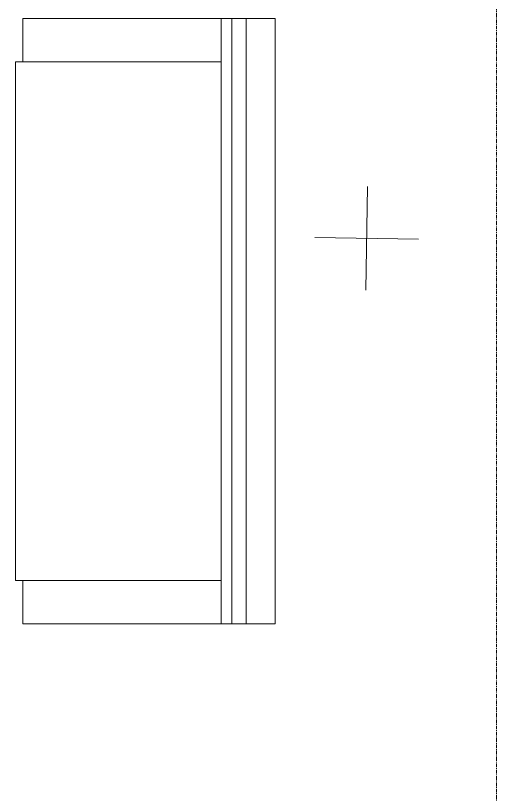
# Model space of a CAD drawing. Header units: inches. Extents: x -10205 to 13964, y -460 to 30702.
# Drawn here: x -2557.9 to -2491.2, y 10668 to 10776.1 of the extents above; entities that cross this region are included whole.
import ezdxf

# ---------------------------------------------------------------- set-up
doc = ezdxf.new("R2010")
doc.units = ezdxf.units.IN
doc.header["$MEASUREMENT"] = 0
doc.linetypes.add('Grid Line 1_2_', pattern=[0.875, 0.5, -0.125, 0.125, -0.125])
for name, color, linetype, lineweight in [('0-1', 7, 'Continuous', 5), ('0-4', 7, 'Continuous', 9), ('00base_6150001_dwg', 147, 'Continuous', 13), ('4', 147, 'Continuous', 13), ('I-FURN', 30, 'Continuous', 9), ('I-FURN-3', 7, 'Continuous', 9), ('S-GRID-1', 1, 'Grid Line 1_2_', 9)]:
    doc.layers.add(name, color=color, linetype=linetype, lineweight=lineweight)

# ---------------------------------------------------------------- blocks, each defined once
blk = doc.blocks.new('Couch-Both_Arms-Generic - 1-1352606-SITE PLAN - CAD FILE')
at = {"layer": 'I-FURN'}
for p, q in [((-42, 13.5), (42, 13.5)), ((42, 13.5), (-42, 13.5)), ((-42, 13.5), (-42, 10)), ((42, 10), (42, 13.5)), ((-42, 11.5), (42, 11.5)), ((-42, 10), (-42, -17.5)), ((-42, 10), (42, 10)), ((-36, -17.5), (-36, 10)), ((36, 10), (36, -17.5)), ((42, -17.5), (42, 10)), ((-42, -17.5), (-36, -17.5)), ((-36, -17.5), (-36, -18.5)), ((36, -18.5), (36, -17.5)), ((36, -17.5), (42, -17.5)), ((-36, -18.5), (36, -18.5))]:
    blk.add_line(p, q, dxfattribs=at)
at = {"layer": 'I-FURN-3'}
for p, q in [((42, 17.5), (-42, 17.5)), ((-42, 17.5), (-42, 13.5)), ((42, 13.5), (42, 17.5))]:
    blk.add_line(p, q, dxfattribs=at)
blk = doc.blocks.new('1750 Ox - Unit Layouts_rvt-1-SITE PLAN - CAD FILE')
at = {"layer": '0-4', "rotation": 269.9999999999991}
blk.add_blockref('Couch-Both_Arms-Generic - 1-1352606-SITE PLAN - CAD FILE', (-2539.42, 10733.68), dxfattribs=at)
blk = doc.blocks.new('00base_6150001_dwg-1748108-SITE PLAN - CAD FILE')
at = {"layer": '4'}
for p, q in [((4039357.32, 3368244.32), (4039357.32, 3368258.72)), ((4039350.12, 3368251.52), (4039364.52, 3368251.52))]:
    blk.add_line(p, q, dxfattribs=at)

msp = doc.modelspace()

# ---------------------------------------------------------------- linework, layer by layer
at = {"layer": 'S-GRID-1'}
msp.add_line((-2491.22, 9836.18), (-2491.22, 12413.74), dxfattribs=at)

# ---------------------------------------------------------------- block references
at = {"layer": '0-1'}
msp.add_blockref('1750 Ox - Unit Layouts_rvt-1-SITE PLAN - CAD FILE', (0, 0), dxfattribs=at)
at = {"layer": '00base_6150001_dwg', "rotation": 89.04760487178136}
msp.add_blockref('00base_6150001_dwg-1748108-SITE PLAN - CAD FILE', (3298136.14, -4084040.07), dxfattribs=at)

doc.saveas('drawing.dxf')
